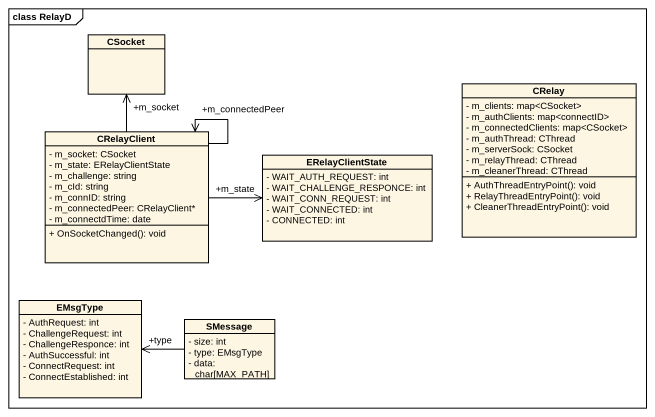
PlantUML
@startuml
mainframe class RelayD
hide circle
hide empty members
skinparam classAttributeIconSize 0
class CSocket
class CRelay {
  - m_clients: map<CSocket>
  - m_authClients: map<connectID>
  - m_connectedClients: map<CSocket>
  - m_authThread: CThread
  - m_serverSock: CSocket
  - m_relayThread: CThread
  - m_cleanerThread: CThread
  + AuthThreadEntryPoint(): void
  + RelayThreadEntryPoint(): void
  + CleanerThreadEntryPoint(): void
}
class CRelayClient {
  - m_socket: CSocket
  - m_state: ERelayClientState
  - m_challenge: string
  - m_cId: string
  - m_connID: string
  - m_connectedPeer: CRelayClient*
  - m_connectdTime: date
  + OnSocketChanged(): void
}
class ERelayClientState {
  - WAIT_AUTH_REQUEST: int
  - WAIT_CHALLENGE_RESPONCE: int
  - WAIT_CONN_REQUEST: int
  - WAIT_CONNECTED: int
  - CONNECTED: int
}
class EMsgType {
  - AuthRequest: int
  - ChallengeRequest: int
  - ChallengeResponce: int
  - AuthSuccessful: int
  - ConnectRequest: int
  - ConnectEstablished: int
}
class SMessage {
  - size: int
  - type: EMsgType
  - data: char[MAX_PATH]
}
CRelayClient -up-> "+m_socket" CSocket
CRelayClient --> "+m_connectedPeer" CRelayClient
CRelayClient -right-> "+m_state" ERelayClientState
SMessage -left-> "+type" EMsgType
@enduml
